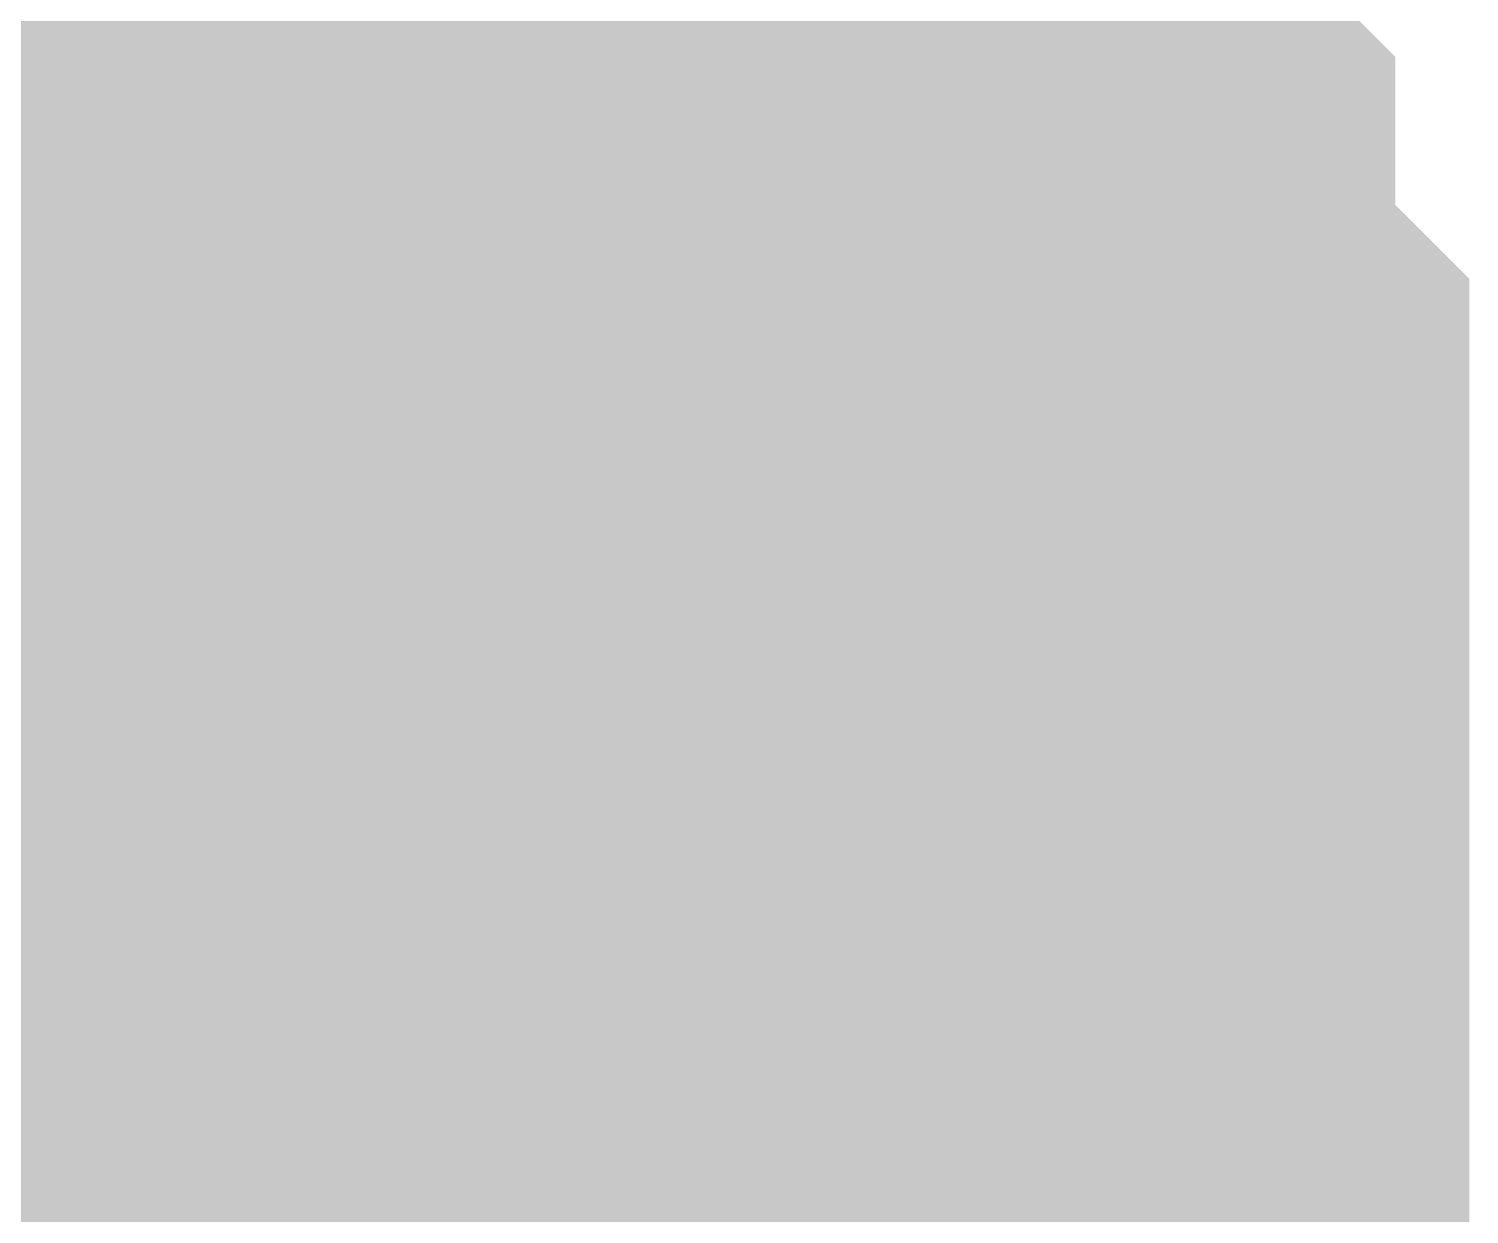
# Model space of a CAD drawing. Header units: inches. Extents: x 0 to 841, y 0 to 594.
# Drawn here: x 435.166 to 435.675, y 227.329 to 227.748 of the extents above; entities that cross this region are included whole.
import ezdxf

# ---------------------------------------------------------------- set-up
doc = ezdxf.new("R2010")
doc.units = ezdxf.units.IN
doc.layers.add('Sheet', color=255, linetype='Continuous')

msp = doc.modelspace()

# ---------------------------------------------------------------- linework, layer by layer
at = {"layer": 'Sheet'}
for points in [[(435.29014, 227.91079, 0.29972, 0.29972, 0), (435.31627, 227.88466, 0.29972, 0.29972, 0), (435.34241, 227.88466, 0.29972, 0.29972, 0), (435.34241, 227.85853, 0.29972, 0.29972, 0), (435.36854, 227.85853, 0.29972, 0.29972, 0), (435.39467, 227.8324, 0.29972, 0.29972, 0), (435.39467, 227.80626, 0.29972, 0.29972, 0), (435.4208, 227.80626, 0.29972, 0.29972, 0), (435.44693, 227.78013, 0.29972, 0.29972, 0), (435.44693, 227.754, 0.29972, 0.29972, 0), (435.47306, 227.72787, 0.29972, 0.29972, 0), (435.47306, 227.70174, 0.29972, 0.29972, 0), (435.47306, 227.70174, 0.29972, 0.29972, 0), (435.49919, 227.67561, 0.29972, 0.29972, 0), (435.49919, 227.64948, 0.29972, 0.29972, 0), (435.49919, 227.62335, 0.29972, 0.29972, 0), (435.52532, 227.59722, 0.29972, 0.29972, 0), (435.52532, 227.57109, 0.29972, 0.29972, 0), (435.52532, 227.54496, 0.29972, 0.29972, 0), (435.52532, 227.51883, 0.29972, 0.29972, 0), (435.52532, 227.4927, 0.29972, 0.29972, 0)], [(435.29014, 227.91079, 0.29972, 0.29972, 0), (435.31627, 227.88466, 0.29972, 0.29972, 0), (435.34241, 227.88466, 0.29972, 0.29972, 0), (435.34241, 227.85853, 0.29972, 0.29972, 0), (435.36854, 227.85853, 0.29972, 0.29972, 0), (435.39467, 227.8324, 0.29972, 0.29972, 0), (435.39467, 227.80626, 0.29972, 0.29972, 0), (435.4208, 227.80626, 0.29972, 0.29972, 0), (435.44693, 227.78013, 0.29972, 0.29972, 0), (435.44693, 227.754, 0.29972, 0.29972, 0), (435.47306, 227.72787, 0.29972, 0.29972, 0), (435.47306, 227.70174, 0.29972, 0.29972, 0), (435.47306, 227.70174, 0.29972, 0.29972, 0), (435.49919, 227.67561, 0.29972, 0.29972, 0), (435.49919, 227.64948, 0.29972, 0.29972, 0), (435.49919, 227.62335, 0.29972, 0.29972, 0), (435.52532, 227.59722, 0.29972, 0.29972, 0), (435.52532, 227.57109, 0.29972, 0.29972, 0), (435.52532, 227.54496, 0.29972, 0.29972, 0), (435.52532, 227.51883, 0.29972, 0.29972, 0), (435.52532, 227.4927, 0.29972, 0.29972, 0)], [(435.29014, 227.91079, 0.29972, 0.29972, 0), (435.31627, 227.88466, 0.29972, 0.29972, 0), (435.34241, 227.88466, 0.29972, 0.29972, 0), (435.34241, 227.85853, 0.29972, 0.29972, 0), (435.36854, 227.85853, 0.29972, 0.29972, 0), (435.39467, 227.8324, 0.29972, 0.29972, 0), (435.39467, 227.80626, 0.29972, 0.29972, 0), (435.4208, 227.80626, 0.29972, 0.29972, 0), (435.44693, 227.78013, 0.29972, 0.29972, 0), (435.44693, 227.754, 0.29972, 0.29972, 0), (435.47306, 227.72787, 0.29972, 0.29972, 0), (435.47306, 227.70174, 0.29972, 0.29972, 0), (435.47306, 227.70174, 0.29972, 0.29972, 0), (435.49919, 227.67561, 0.29972, 0.29972, 0), (435.49919, 227.64948, 0.29972, 0.29972, 0), (435.49919, 227.62335, 0.29972, 0.29972, 0), (435.52532, 227.59722, 0.29972, 0.29972, 0), (435.52532, 227.57109, 0.29972, 0.29972, 0), (435.52532, 227.54496, 0.29972, 0.29972, 0), (435.52532, 227.51883, 0.29972, 0.29972, 0), (435.52532, 227.4927, 0.29972, 0.29972, 0)], [(435.29014, 227.91079, 0.29972, 0.29972, 0), (435.31627, 227.88466, 0.29972, 0.29972, 0), (435.34241, 227.88466, 0.29972, 0.29972, 0), (435.34241, 227.85853, 0.29972, 0.29972, 0), (435.36854, 227.85853, 0.29972, 0.29972, 0), (435.39467, 227.8324, 0.29972, 0.29972, 0), (435.39467, 227.80626, 0.29972, 0.29972, 0), (435.4208, 227.80626, 0.29972, 0.29972, 0), (435.44693, 227.78013, 0.29972, 0.29972, 0), (435.44693, 227.754, 0.29972, 0.29972, 0), (435.47306, 227.72787, 0.29972, 0.29972, 0), (435.47306, 227.70174, 0.29972, 0.29972, 0), (435.47306, 227.70174, 0.29972, 0.29972, 0), (435.49919, 227.67561, 0.29972, 0.29972, 0), (435.49919, 227.64948, 0.29972, 0.29972, 0), (435.49919, 227.62335, 0.29972, 0.29972, 0), (435.52532, 227.59722, 0.29972, 0.29972, 0), (435.52532, 227.57109, 0.29972, 0.29972, 0), (435.52532, 227.54496, 0.29972, 0.29972, 0), (435.52532, 227.51883, 0.29972, 0.29972, 0), (435.52532, 227.4927, 0.29972, 0.29972, 0)], [(435.29014, 227.91079, 0.29972, 0.29972, 0), (435.31627, 227.88466, 0.29972, 0.29972, 0), (435.34241, 227.88466, 0.29972, 0.29972, 0), (435.34241, 227.85853, 0.29972, 0.29972, 0), (435.36854, 227.85853, 0.29972, 0.29972, 0), (435.39467, 227.8324, 0.29972, 0.29972, 0), (435.39467, 227.80626, 0.29972, 0.29972, 0), (435.4208, 227.80626, 0.29972, 0.29972, 0), (435.44693, 227.78013, 0.29972, 0.29972, 0), (435.44693, 227.754, 0.29972, 0.29972, 0), (435.47306, 227.72787, 0.29972, 0.29972, 0), (435.47306, 227.70174, 0.29972, 0.29972, 0), (435.47306, 227.70174, 0.29972, 0.29972, 0), (435.49919, 227.67561, 0.29972, 0.29972, 0), (435.49919, 227.64948, 0.29972, 0.29972, 0), (435.49919, 227.62335, 0.29972, 0.29972, 0), (435.52532, 227.59722, 0.29972, 0.29972, 0), (435.52532, 227.57109, 0.29972, 0.29972, 0), (435.52532, 227.54496, 0.29972, 0.29972, 0), (435.52532, 227.51883, 0.29972, 0.29972, 0), (435.52532, 227.4927, 0.29972, 0.29972, 0)], [(435.29014, 227.91079, 0.29972, 0.29972, 0), (435.31627, 227.88466, 0.29972, 0.29972, 0), (435.34241, 227.88466, 0.29972, 0.29972, 0), (435.34241, 227.85853, 0.29972, 0.29972, 0), (435.36854, 227.85853, 0.29972, 0.29972, 0), (435.39467, 227.8324, 0.29972, 0.29972, 0), (435.39467, 227.80626, 0.29972, 0.29972, 0), (435.4208, 227.80626, 0.29972, 0.29972, 0), (435.44693, 227.78013, 0.29972, 0.29972, 0), (435.44693, 227.754, 0.29972, 0.29972, 0), (435.47306, 227.72787, 0.29972, 0.29972, 0), (435.47306, 227.70174, 0.29972, 0.29972, 0), (435.47306, 227.70174, 0.29972, 0.29972, 0), (435.49919, 227.67561, 0.29972, 0.29972, 0), (435.49919, 227.64948, 0.29972, 0.29972, 0), (435.49919, 227.62335, 0.29972, 0.29972, 0), (435.52532, 227.59722, 0.29972, 0.29972, 0), (435.52532, 227.57109, 0.29972, 0.29972, 0), (435.52532, 227.54496, 0.29972, 0.29972, 0), (435.52532, 227.51883, 0.29972, 0.29972, 0), (435.52532, 227.4927, 0.29972, 0.29972, 0)], [(435.29014, 227.91079, 0.29972, 0.29972, 0), (435.31627, 227.88466, 0.29972, 0.29972, 0), (435.34241, 227.88466, 0.29972, 0.29972, 0), (435.34241, 227.85853, 0.29972, 0.29972, 0), (435.36854, 227.85853, 0.29972, 0.29972, 0), (435.39467, 227.8324, 0.29972, 0.29972, 0), (435.39467, 227.80626, 0.29972, 0.29972, 0), (435.4208, 227.80626, 0.29972, 0.29972, 0), (435.44693, 227.78013, 0.29972, 0.29972, 0), (435.44693, 227.754, 0.29972, 0.29972, 0), (435.47306, 227.72787, 0.29972, 0.29972, 0), (435.47306, 227.70174, 0.29972, 0.29972, 0), (435.47306, 227.70174, 0.29972, 0.29972, 0), (435.49919, 227.67561, 0.29972, 0.29972, 0), (435.49919, 227.64948, 0.29972, 0.29972, 0), (435.49919, 227.62335, 0.29972, 0.29972, 0), (435.52532, 227.59722, 0.29972, 0.29972, 0), (435.52532, 227.57109, 0.29972, 0.29972, 0), (435.52532, 227.54496, 0.29972, 0.29972, 0), (435.52532, 227.51883, 0.29972, 0.29972, 0), (435.52532, 227.4927, 0.29972, 0.29972, 0)], [(435.4208, 227.80626, 0.09906, 0.09906, 0), (435.44693, 227.78013, 0.09906, 0.09906, 0), (435.44693, 227.754, 0.09906, 0.09906, 0), (435.47306, 227.72787, 0.09906, 0.09906, 0), (435.47306, 227.70174, 0.09906, 0.09906, 0), (435.47306, 227.70174, 0.09906, 0.09906, 0), (435.49919, 227.67561, 0.09906, 0.09906, 0), (435.49919, 227.64948, 0.09906, 0.09906, 0), (435.49919, 227.62335, 0.09906, 0.09906, 0), (435.52532, 227.59722, 0.09906, 0.09906, 0), (435.52532, 227.57109, 0.09906, 0.09906, 0), (435.52532, 227.54496, 0.09906, 0.09906, 0), (435.52532, 227.51883, 0.09906, 0.09906, 0), (435.52532, 227.4927, 0.09906, 0.09906, 0)], [(435.4208, 227.80626, 0.09906, 0.09906, 0), (435.44693, 227.78013, 0.09906, 0.09906, 0), (435.44693, 227.754, 0.09906, 0.09906, 0), (435.47306, 227.72787, 0.09906, 0.09906, 0), (435.47306, 227.70174, 0.09906, 0.09906, 0), (435.47306, 227.70174, 0.09906, 0.09906, 0), (435.49919, 227.67561, 0.09906, 0.09906, 0), (435.49919, 227.64948, 0.09906, 0.09906, 0), (435.49919, 227.62335, 0.09906, 0.09906, 0), (435.52532, 227.59722, 0.09906, 0.09906, 0), (435.52532, 227.57109, 0.09906, 0.09906, 0), (435.52532, 227.54496, 0.09906, 0.09906, 0), (435.52532, 227.51883, 0.09906, 0.09906, 0), (435.52532, 227.4927, 0.09906, 0.09906, 0)], [(435.4208, 227.80626, 0.09906, 0.09906, 0), (435.44693, 227.78013, 0.09906, 0.09906, 0), (435.44693, 227.754, 0.09906, 0.09906, 0), (435.47306, 227.72787, 0.09906, 0.09906, 0), (435.47306, 227.70174, 0.09906, 0.09906, 0), (435.47306, 227.70174, 0.09906, 0.09906, 0), (435.49919, 227.67561, 0.09906, 0.09906, 0), (435.49919, 227.64948, 0.09906, 0.09906, 0), (435.49919, 227.62335, 0.09906, 0.09906, 0), (435.52532, 227.59722, 0.09906, 0.09906, 0), (435.52532, 227.57109, 0.09906, 0.09906, 0), (435.52532, 227.54496, 0.09906, 0.09906, 0), (435.52532, 227.51883, 0.09906, 0.09906, 0), (435.52532, 227.4927, 0.09906, 0.09906, 0)], [(435.4208, 227.80626, 0.09906, 0.09906, 0), (435.44693, 227.78013, 0.09906, 0.09906, 0), (435.44693, 227.754, 0.09906, 0.09906, 0), (435.47306, 227.72787, 0.09906, 0.09906, 0), (435.47306, 227.70174, 0.09906, 0.09906, 0), (435.47306, 227.70174, 0.09906, 0.09906, 0), (435.49919, 227.67561, 0.09906, 0.09906, 0), (435.49919, 227.64948, 0.09906, 0.09906, 0), (435.49919, 227.62335, 0.09906, 0.09906, 0), (435.52532, 227.59722, 0.09906, 0.09906, 0), (435.52532, 227.57109, 0.09906, 0.09906, 0), (435.52532, 227.54496, 0.09906, 0.09906, 0), (435.52532, 227.51883, 0.09906, 0.09906, 0), (435.52532, 227.4927, 0.09906, 0.09906, 0)], [(435.4208, 227.80626, 0.09906, 0.09906, 0), (435.44693, 227.78013, 0.09906, 0.09906, 0), (435.44693, 227.754, 0.09906, 0.09906, 0), (435.47306, 227.72787, 0.09906, 0.09906, 0), (435.47306, 227.70174, 0.09906, 0.09906, 0), (435.47306, 227.70174, 0.09906, 0.09906, 0), (435.49919, 227.67561, 0.09906, 0.09906, 0), (435.49919, 227.64948, 0.09906, 0.09906, 0), (435.49919, 227.62335, 0.09906, 0.09906, 0), (435.52532, 227.59722, 0.09906, 0.09906, 0), (435.52532, 227.57109, 0.09906, 0.09906, 0), (435.52532, 227.54496, 0.09906, 0.09906, 0), (435.52532, 227.51883, 0.09906, 0.09906, 0), (435.52532, 227.4927, 0.09906, 0.09906, 0)], [(435.4208, 227.80626, 0.09906, 0.09906, 0), (435.44693, 227.78013, 0.09906, 0.09906, 0), (435.44693, 227.754, 0.09906, 0.09906, 0), (435.47306, 227.72787, 0.09906, 0.09906, 0), (435.47306, 227.70174, 0.09906, 0.09906, 0), (435.47306, 227.70174, 0.09906, 0.09906, 0), (435.49919, 227.67561, 0.09906, 0.09906, 0), (435.49919, 227.64948, 0.09906, 0.09906, 0), (435.49919, 227.62335, 0.09906, 0.09906, 0), (435.52532, 227.59722, 0.09906, 0.09906, 0), (435.52532, 227.57109, 0.09906, 0.09906, 0), (435.52532, 227.54496, 0.09906, 0.09906, 0), (435.52532, 227.51883, 0.09906, 0.09906, 0), (435.52532, 227.4927, 0.09906, 0.09906, 0)], [(435.4208, 227.80626, 0.09906, 0.09906, 0), (435.44693, 227.78013, 0.09906, 0.09906, 0), (435.44693, 227.754, 0.09906, 0.09906, 0), (435.47306, 227.72787, 0.09906, 0.09906, 0), (435.47306, 227.70174, 0.09906, 0.09906, 0), (435.47306, 227.70174, 0.09906, 0.09906, 0), (435.49919, 227.67561, 0.09906, 0.09906, 0), (435.49919, 227.64948, 0.09906, 0.09906, 0), (435.49919, 227.62335, 0.09906, 0.09906, 0), (435.52532, 227.59722, 0.09906, 0.09906, 0), (435.52532, 227.57109, 0.09906, 0.09906, 0), (435.52532, 227.54496, 0.09906, 0.09906, 0), (435.52532, 227.51883, 0.09906, 0.09906, 0), (435.52532, 227.4927, 0.09906, 0.09906, 0)], [(435.52532, 227.4927, 0.29972, 0.29972, 0), (435.52532, 227.46657, 0.29972, 0.29972, 0), (435.52532, 227.44044, 0.29972, 0.29972, 0), (435.52532, 227.41431, 0.29972, 0.29972, 0), (435.52532, 227.38818, 0.29972, 0.29972, 0), (435.49919, 227.36204, 0.29972, 0.29972, 0), (435.49919, 227.33591, 0.29972, 0.29972, 0), (435.49919, 227.30978, 0.29972, 0.29972, 0), (435.47306, 227.28365, 0.29972, 0.29972, 0), (435.47306, 227.25752, 0.29972, 0.29972, 0), (435.47306, 227.23139, 0.29972, 0.29972, 0), (435.44693, 227.23139, 0.29972, 0.29972, 0), (435.44693, 227.20526, 0.29972, 0.29972, 0), (435.4208, 227.17913, 0.29972, 0.29972, 0), (435.39467, 227.153, 0.29972, 0.29972, 0)], [(435.52532, 227.4927, 0.29972, 0.29972, 0), (435.52532, 227.46657, 0.29972, 0.29972, 0), (435.52532, 227.44044, 0.29972, 0.29972, 0), (435.52532, 227.41431, 0.29972, 0.29972, 0), (435.52532, 227.38818, 0.29972, 0.29972, 0), (435.49919, 227.36204, 0.29972, 0.29972, 0), (435.49919, 227.33591, 0.29972, 0.29972, 0), (435.49919, 227.30978, 0.29972, 0.29972, 0), (435.47306, 227.28365, 0.29972, 0.29972, 0), (435.47306, 227.25752, 0.29972, 0.29972, 0), (435.47306, 227.23139, 0.29972, 0.29972, 0), (435.44693, 227.23139, 0.29972, 0.29972, 0), (435.44693, 227.20526, 0.29972, 0.29972, 0), (435.4208, 227.17913, 0.29972, 0.29972, 0), (435.39467, 227.153, 0.29972, 0.29972, 0)], [(435.52532, 227.4927, 0.29972, 0.29972, 0), (435.52532, 227.46657, 0.29972, 0.29972, 0), (435.52532, 227.44044, 0.29972, 0.29972, 0), (435.52532, 227.41431, 0.29972, 0.29972, 0), (435.52532, 227.38818, 0.29972, 0.29972, 0), (435.49919, 227.36204, 0.29972, 0.29972, 0), (435.49919, 227.33591, 0.29972, 0.29972, 0), (435.49919, 227.30978, 0.29972, 0.29972, 0), (435.47306, 227.28365, 0.29972, 0.29972, 0), (435.47306, 227.25752, 0.29972, 0.29972, 0), (435.47306, 227.23139, 0.29972, 0.29972, 0), (435.44693, 227.23139, 0.29972, 0.29972, 0), (435.44693, 227.20526, 0.29972, 0.29972, 0), (435.4208, 227.17913, 0.29972, 0.29972, 0), (435.39467, 227.153, 0.29972, 0.29972, 0)], [(435.52532, 227.4927, 0.29972, 0.29972, 0), (435.52532, 227.46657, 0.29972, 0.29972, 0), (435.52532, 227.44044, 0.29972, 0.29972, 0), (435.52532, 227.41431, 0.29972, 0.29972, 0), (435.52532, 227.38818, 0.29972, 0.29972, 0), (435.49919, 227.36204, 0.29972, 0.29972, 0), (435.49919, 227.33591, 0.29972, 0.29972, 0), (435.49919, 227.30978, 0.29972, 0.29972, 0), (435.47306, 227.28365, 0.29972, 0.29972, 0), (435.47306, 227.25752, 0.29972, 0.29972, 0), (435.47306, 227.23139, 0.29972, 0.29972, 0), (435.44693, 227.23139, 0.29972, 0.29972, 0), (435.44693, 227.20526, 0.29972, 0.29972, 0), (435.4208, 227.17913, 0.29972, 0.29972, 0), (435.39467, 227.153, 0.29972, 0.29972, 0)], [(435.52532, 227.4927, 0.29972, 0.29972, 0), (435.52532, 227.46657, 0.29972, 0.29972, 0), (435.52532, 227.44044, 0.29972, 0.29972, 0), (435.52532, 227.41431, 0.29972, 0.29972, 0), (435.52532, 227.38818, 0.29972, 0.29972, 0), (435.49919, 227.36204, 0.29972, 0.29972, 0), (435.49919, 227.33591, 0.29972, 0.29972, 0), (435.49919, 227.30978, 0.29972, 0.29972, 0), (435.47306, 227.28365, 0.29972, 0.29972, 0), (435.47306, 227.25752, 0.29972, 0.29972, 0), (435.47306, 227.23139, 0.29972, 0.29972, 0), (435.44693, 227.23139, 0.29972, 0.29972, 0), (435.44693, 227.20526, 0.29972, 0.29972, 0), (435.4208, 227.17913, 0.29972, 0.29972, 0), (435.39467, 227.153, 0.29972, 0.29972, 0)], [(435.52532, 227.4927, 0.29972, 0.29972, 0), (435.52532, 227.46657, 0.29972, 0.29972, 0), (435.52532, 227.44044, 0.29972, 0.29972, 0), (435.52532, 227.41431, 0.29972, 0.29972, 0), (435.52532, 227.38818, 0.29972, 0.29972, 0), (435.49919, 227.36204, 0.29972, 0.29972, 0), (435.49919, 227.33591, 0.29972, 0.29972, 0), (435.49919, 227.30978, 0.29972, 0.29972, 0), (435.47306, 227.28365, 0.29972, 0.29972, 0), (435.47306, 227.25752, 0.29972, 0.29972, 0), (435.47306, 227.23139, 0.29972, 0.29972, 0), (435.44693, 227.23139, 0.29972, 0.29972, 0), (435.44693, 227.20526, 0.29972, 0.29972, 0), (435.4208, 227.17913, 0.29972, 0.29972, 0), (435.39467, 227.153, 0.29972, 0.29972, 0)], [(435.52532, 227.4927, 0.29972, 0.29972, 0), (435.52532, 227.46657, 0.29972, 0.29972, 0), (435.52532, 227.44044, 0.29972, 0.29972, 0), (435.52532, 227.41431, 0.29972, 0.29972, 0), (435.52532, 227.38818, 0.29972, 0.29972, 0), (435.49919, 227.36204, 0.29972, 0.29972, 0), (435.49919, 227.33591, 0.29972, 0.29972, 0), (435.49919, 227.30978, 0.29972, 0.29972, 0), (435.47306, 227.28365, 0.29972, 0.29972, 0), (435.47306, 227.25752, 0.29972, 0.29972, 0), (435.47306, 227.23139, 0.29972, 0.29972, 0), (435.44693, 227.23139, 0.29972, 0.29972, 0), (435.44693, 227.20526, 0.29972, 0.29972, 0), (435.4208, 227.17913, 0.29972, 0.29972, 0), (435.39467, 227.153, 0.29972, 0.29972, 0)], [(435.52532, 227.4927, 0.29972, 0.29972, 0), (435.52532, 227.4927, 0.29972, 0.29972, 0), (435.52532, 227.4927, 0.29972, 0.29972, 0), (435.52532, 227.4927, 0.29972, 0.29972, 0), (435.52532, 227.4927, 0.29972, 0.29972, 0), (435.52532, 227.4927, 0.29972, 0.29972, 0), (435.52532, 227.4927, 0.29972, 0.29972, 0), (435.52532, 227.4927, 0.29972, 0.29972, 0), (435.52532, 227.4927, 0.29972, 0.29972, 0), (435.52532, 227.4927, 0.29972, 0.29972, 0), (435.52532, 227.4927, 0.29972, 0.29972, 0), (435.52532, 227.4927, 0.29972, 0.29972, 0), (435.52532, 227.4927, 0.29972, 0.29972, 0), (435.52532, 227.4927, 0.29972, 0.29972, 0), (435.52532, 227.4927, 0.29972, 0.29972, 0), (435.52532, 227.4927, 0.29972, 0.29972, 0), (435.52532, 227.4927, 0.29972, 0.29972, 0), (435.52532, 227.4927, 0.29972, 0.29972, 0), (435.52532, 227.4927, 0.29972, 0.29972, 0), (435.52532, 227.4927, 0.29972, 0.29972, 0), (435.52532, 227.4927, 0.29972, 0.29972, 0), (435.52532, 227.4927, 0.29972, 0.29972, 0), (435.52532, 227.4927, 0.29972, 0.29972, 0), (435.52532, 227.4927, 0.29972, 0.29972, 0), (435.52532, 227.4927, 0.29972, 0.29972, 0), (435.52532, 227.4927, 0.29972, 0.29972, 0), (435.52532, 227.4927, 0.29972, 0.29972, 0), (435.52532, 227.4927, 0.29972, 0.29972, 0), (435.52532, 227.4927, 0.29972, 0.29972, 0), (435.52532, 227.4927, 0.29972, 0.29972, 0), (435.52532, 227.4927, 0.29972, 0.29972, 0), (435.52532, 227.4927, 0.29972, 0.29972, 0), (435.52532, 227.4927, 0.29972, 0.29972, 0)], [(435.52532, 227.4927, 0.29972, 0.29972, 0), (435.52532, 227.4927, 0.29972, 0.29972, 0)], [(435.52532, 227.4927, 0.29972, 0.29972, 0), (435.52532, 227.4927, 0.29972, 0.29972, 0), (435.52532, 227.4927, 0.29972, 0.29972, 0), (435.52532, 227.4927, 0.29972, 0.29972, 0), (435.52532, 227.4927, 0.29972, 0.29972, 0), (435.52532, 227.4927, 0.29972, 0.29972, 0), (435.52532, 227.4927, 0.29972, 0.29972, 0), (435.52532, 227.4927, 0.29972, 0.29972, 0), (435.52532, 227.4927, 0.29972, 0.29972, 0), (435.52532, 227.4927, 0.29972, 0.29972, 0), (435.52532, 227.4927, 0.29972, 0.29972, 0), (435.52532, 227.4927, 0.29972, 0.29972, 0), (435.52532, 227.4927, 0.29972, 0.29972, 0), (435.52532, 227.4927, 0.29972, 0.29972, 0), (435.52532, 227.4927, 0.29972, 0.29972, 0), (435.52532, 227.4927, 0.29972, 0.29972, 0), (435.52532, 227.4927, 0.29972, 0.29972, 0), (435.52532, 227.4927, 0.29972, 0.29972, 0), (435.52532, 227.4927, 0.29972, 0.29972, 0), (435.52532, 227.4927, 0.29972, 0.29972, 0), (435.52532, 227.4927, 0.29972, 0.29972, 0), (435.52532, 227.4927, 0.29972, 0.29972, 0), (435.52532, 227.4927, 0.29972, 0.29972, 0), (435.52532, 227.4927, 0.29972, 0.29972, 0), (435.52532, 227.4927, 0.29972, 0.29972, 0), (435.52532, 227.4927, 0.29972, 0.29972, 0), (435.52532, 227.4927, 0.29972, 0.29972, 0), (435.52532, 227.4927, 0.29972, 0.29972, 0), (435.52532, 227.4927, 0.29972, 0.29972, 0), (435.52532, 227.4927, 0.29972, 0.29972, 0), (435.52532, 227.4927, 0.29972, 0.29972, 0), (435.52532, 227.4927, 0.29972, 0.29972, 0), (435.52532, 227.4927, 0.29972, 0.29972, 0)], [(435.52532, 227.4927, 0.29972, 0.29972, 0), (435.52532, 227.4927, 0.29972, 0.29972, 0)], [(435.52532, 227.4927, 0.29972, 0.29972, 0), (435.52532, 227.4927, 0.29972, 0.29972, 0), (435.52532, 227.4927, 0.29972, 0.29972, 0), (435.52532, 227.4927, 0.29972, 0.29972, 0), (435.52532, 227.4927, 0.29972, 0.29972, 0), (435.52532, 227.4927, 0.29972, 0.29972, 0), (435.52532, 227.4927, 0.29972, 0.29972, 0), (435.52532, 227.4927, 0.29972, 0.29972, 0), (435.52532, 227.4927, 0.29972, 0.29972, 0), (435.52532, 227.4927, 0.29972, 0.29972, 0), (435.52532, 227.4927, 0.29972, 0.29972, 0), (435.52532, 227.4927, 0.29972, 0.29972, 0), (435.52532, 227.4927, 0.29972, 0.29972, 0), (435.52532, 227.4927, 0.29972, 0.29972, 0), (435.52532, 227.4927, 0.29972, 0.29972, 0), (435.52532, 227.4927, 0.29972, 0.29972, 0), (435.52532, 227.4927, 0.29972, 0.29972, 0), (435.52532, 227.4927, 0.29972, 0.29972, 0), (435.52532, 227.4927, 0.29972, 0.29972, 0), (435.52532, 227.4927, 0.29972, 0.29972, 0), (435.52532, 227.4927, 0.29972, 0.29972, 0), (435.52532, 227.4927, 0.29972, 0.29972, 0), (435.52532, 227.4927, 0.29972, 0.29972, 0), (435.52532, 227.4927, 0.29972, 0.29972, 0), (435.52532, 227.4927, 0.29972, 0.29972, 0), (435.52532, 227.4927, 0.29972, 0.29972, 0), (435.52532, 227.4927, 0.29972, 0.29972, 0), (435.52532, 227.4927, 0.29972, 0.29972, 0), (435.52532, 227.4927, 0.29972, 0.29972, 0), (435.52532, 227.4927, 0.29972, 0.29972, 0), (435.52532, 227.4927, 0.29972, 0.29972, 0), (435.52532, 227.4927, 0.29972, 0.29972, 0), (435.52532, 227.4927, 0.29972, 0.29972, 0)], [(435.52532, 227.4927, 0.29972, 0.29972, 0), (435.52532, 227.4927, 0.29972, 0.29972, 0)], [(435.52532, 227.4927, 0.29972, 0.29972, 0), (435.52532, 227.4927, 0.29972, 0.29972, 0), (435.52532, 227.4927, 0.29972, 0.29972, 0), (435.52532, 227.4927, 0.29972, 0.29972, 0), (435.52532, 227.4927, 0.29972, 0.29972, 0), (435.52532, 227.4927, 0.29972, 0.29972, 0), (435.52532, 227.4927, 0.29972, 0.29972, 0), (435.52532, 227.4927, 0.29972, 0.29972, 0), (435.52532, 227.4927, 0.29972, 0.29972, 0), (435.52532, 227.4927, 0.29972, 0.29972, 0), (435.52532, 227.4927, 0.29972, 0.29972, 0), (435.52532, 227.4927, 0.29972, 0.29972, 0), (435.52532, 227.4927, 0.29972, 0.29972, 0), (435.52532, 227.4927, 0.29972, 0.29972, 0), (435.52532, 227.4927, 0.29972, 0.29972, 0), (435.52532, 227.4927, 0.29972, 0.29972, 0), (435.52532, 227.4927, 0.29972, 0.29972, 0), (435.52532, 227.4927, 0.29972, 0.29972, 0), (435.52532, 227.4927, 0.29972, 0.29972, 0), (435.52532, 227.4927, 0.29972, 0.29972, 0), (435.52532, 227.4927, 0.29972, 0.29972, 0), (435.52532, 227.4927, 0.29972, 0.29972, 0), (435.52532, 227.4927, 0.29972, 0.29972, 0), (435.52532, 227.4927, 0.29972, 0.29972, 0), (435.52532, 227.4927, 0.29972, 0.29972, 0), (435.52532, 227.4927, 0.29972, 0.29972, 0), (435.52532, 227.4927, 0.29972, 0.29972, 0), (435.52532, 227.4927, 0.29972, 0.29972, 0), (435.52532, 227.4927, 0.29972, 0.29972, 0), (435.52532, 227.4927, 0.29972, 0.29972, 0), (435.52532, 227.4927, 0.29972, 0.29972, 0), (435.52532, 227.4927, 0.29972, 0.29972, 0), (435.52532, 227.4927, 0.29972, 0.29972, 0)], [(435.52532, 227.4927, 0.29972, 0.29972, 0), (435.52532, 227.4927, 0.29972, 0.29972, 0)], [(435.52532, 227.4927, 0.29972, 0.29972, 0), (435.52532, 227.4927, 0.29972, 0.29972, 0), (435.52532, 227.4927, 0.29972, 0.29972, 0), (435.52532, 227.4927, 0.29972, 0.29972, 0), (435.52532, 227.4927, 0.29972, 0.29972, 0), (435.52532, 227.4927, 0.29972, 0.29972, 0), (435.52532, 227.4927, 0.29972, 0.29972, 0), (435.52532, 227.4927, 0.29972, 0.29972, 0), (435.52532, 227.4927, 0.29972, 0.29972, 0), (435.52532, 227.4927, 0.29972, 0.29972, 0), (435.52532, 227.4927, 0.29972, 0.29972, 0), (435.52532, 227.4927, 0.29972, 0.29972, 0), (435.52532, 227.4927, 0.29972, 0.29972, 0), (435.52532, 227.4927, 0.29972, 0.29972, 0), (435.52532, 227.4927, 0.29972, 0.29972, 0), (435.52532, 227.4927, 0.29972, 0.29972, 0), (435.52532, 227.4927, 0.29972, 0.29972, 0), (435.52532, 227.4927, 0.29972, 0.29972, 0), (435.52532, 227.4927, 0.29972, 0.29972, 0), (435.52532, 227.4927, 0.29972, 0.29972, 0), (435.52532, 227.4927, 0.29972, 0.29972, 0), (435.52532, 227.4927, 0.29972, 0.29972, 0), (435.52532, 227.4927, 0.29972, 0.29972, 0), (435.52532, 227.4927, 0.29972, 0.29972, 0), (435.52532, 227.4927, 0.29972, 0.29972, 0), (435.52532, 227.4927, 0.29972, 0.29972, 0), (435.52532, 227.4927, 0.29972, 0.29972, 0), (435.52532, 227.4927, 0.29972, 0.29972, 0), (435.52532, 227.4927, 0.29972, 0.29972, 0), (435.52532, 227.4927, 0.29972, 0.29972, 0), (435.52532, 227.4927, 0.29972, 0.29972, 0), (435.52532, 227.4927, 0.29972, 0.29972, 0), (435.52532, 227.4927, 0.29972, 0.29972, 0)], [(435.52532, 227.4927, 0.29972, 0.29972, 0), (435.52532, 227.4927, 0.29972, 0.29972, 0)], [(435.52532, 227.4927, 0.29972, 0.29972, 0), (435.52532, 227.4927, 0.29972, 0.29972, 0), (435.52532, 227.4927, 0.29972, 0.29972, 0), (435.52532, 227.4927, 0.29972, 0.29972, 0), (435.52532, 227.4927, 0.29972, 0.29972, 0), (435.52532, 227.4927, 0.29972, 0.29972, 0), (435.52532, 227.4927, 0.29972, 0.29972, 0), (435.52532, 227.4927, 0.29972, 0.29972, 0), (435.52532, 227.4927, 0.29972, 0.29972, 0), (435.52532, 227.4927, 0.29972, 0.29972, 0), (435.52532, 227.4927, 0.29972, 0.29972, 0), (435.52532, 227.4927, 0.29972, 0.29972, 0), (435.52532, 227.4927, 0.29972, 0.29972, 0), (435.52532, 227.4927, 0.29972, 0.29972, 0), (435.52532, 227.4927, 0.29972, 0.29972, 0), (435.52532, 227.4927, 0.29972, 0.29972, 0), (435.52532, 227.4927, 0.29972, 0.29972, 0), (435.52532, 227.4927, 0.29972, 0.29972, 0), (435.52532, 227.4927, 0.29972, 0.29972, 0), (435.52532, 227.4927, 0.29972, 0.29972, 0), (435.52532, 227.4927, 0.29972, 0.29972, 0), (435.52532, 227.4927, 0.29972, 0.29972, 0), (435.52532, 227.4927, 0.29972, 0.29972, 0), (435.52532, 227.4927, 0.29972, 0.29972, 0), (435.52532, 227.4927, 0.29972, 0.29972, 0), (435.52532, 227.4927, 0.29972, 0.29972, 0), (435.52532, 227.4927, 0.29972, 0.29972, 0), (435.52532, 227.4927, 0.29972, 0.29972, 0), (435.52532, 227.4927, 0.29972, 0.29972, 0), (435.52532, 227.4927, 0.29972, 0.29972, 0), (435.52532, 227.4927, 0.29972, 0.29972, 0), (435.52532, 227.4927, 0.29972, 0.29972, 0), (435.52532, 227.4927, 0.29972, 0.29972, 0)], [(435.52532, 227.4927, 0.29972, 0.29972, 0), (435.52532, 227.4927, 0.29972, 0.29972, 0)], [(435.52532, 227.4927, 0.29972, 0.29972, 0), (435.52532, 227.4927, 0.29972, 0.29972, 0), (435.52532, 227.4927, 0.29972, 0.29972, 0), (435.52532, 227.4927, 0.29972, 0.29972, 0), (435.52532, 227.4927, 0.29972, 0.29972, 0), (435.52532, 227.4927, 0.29972, 0.29972, 0), (435.52532, 227.4927, 0.29972, 0.29972, 0), (435.52532, 227.4927, 0.29972, 0.29972, 0), (435.52532, 227.4927, 0.29972, 0.29972, 0), (435.52532, 227.4927, 0.29972, 0.29972, 0), (435.52532, 227.4927, 0.29972, 0.29972, 0), (435.52532, 227.4927, 0.29972, 0.29972, 0), (435.52532, 227.4927, 0.29972, 0.29972, 0), (435.52532, 227.4927, 0.29972, 0.29972, 0), (435.52532, 227.4927, 0.29972, 0.29972, 0), (435.52532, 227.4927, 0.29972, 0.29972, 0), (435.52532, 227.4927, 0.29972, 0.29972, 0), (435.52532, 227.4927, 0.29972, 0.29972, 0), (435.52532, 227.4927, 0.29972, 0.29972, 0), (435.52532, 227.4927, 0.29972, 0.29972, 0), (435.52532, 227.4927, 0.29972, 0.29972, 0), (435.52532, 227.4927, 0.29972, 0.29972, 0), (435.52532, 227.4927, 0.29972, 0.29972, 0), (435.52532, 227.4927, 0.29972, 0.29972, 0), (435.52532, 227.4927, 0.29972, 0.29972, 0), (435.52532, 227.4927, 0.29972, 0.29972, 0), (435.52532, 227.4927, 0.29972, 0.29972, 0), (435.52532, 227.4927, 0.29972, 0.29972, 0), (435.52532, 227.4927, 0.29972, 0.29972, 0), (435.52532, 227.4927, 0.29972, 0.29972, 0), (435.52532, 227.4927, 0.29972, 0.29972, 0), (435.52532, 227.4927, 0.29972, 0.29972, 0), (435.52532, 227.4927, 0.29972, 0.29972, 0)], [(435.52532, 227.4927, 0.29972, 0.29972, 0), (435.52532, 227.4927, 0.29972, 0.29972, 0)], [(435.52532, 227.4927, 0.09906, 0.09906, 0), (435.52532, 227.46657, 0.09906, 0.09906, 0), (435.52532, 227.44044, 0.09906, 0.09906, 0), (435.52532, 227.41431, 0.09906, 0.09906, 0), (435.52532, 227.38818, 0.09906, 0.09906, 0), (435.49919, 227.36204, 0.09906, 0.09906, 0), (435.49919, 227.33591, 0.09906, 0.09906, 0), (435.49919, 227.30978, 0.09906, 0.09906, 0), (435.47306, 227.28365, 0.09906, 0.09906, 0), (435.47306, 227.25752, 0.09906, 0.09906, 0)], [(435.52532, 227.4927, 0.09906, 0.09906, 0), (435.52532, 227.46657, 0.09906, 0.09906, 0), (435.52532, 227.44044, 0.09906, 0.09906, 0), (435.52532, 227.41431, 0.09906, 0.09906, 0), (435.52532, 227.38818, 0.09906, 0.09906, 0), (435.49919, 227.36204, 0.09906, 0.09906, 0), (435.49919, 227.33591, 0.09906, 0.09906, 0), (435.49919, 227.30978, 0.09906, 0.09906, 0), (435.47306, 227.28365, 0.09906, 0.09906, 0), (435.47306, 227.25752, 0.09906, 0.09906, 0)], [(435.52532, 227.4927, 0.09906, 0.09906, 0), (435.52532, 227.46657, 0.09906, 0.09906, 0), (435.52532, 227.44044, 0.09906, 0.09906, 0), (435.52532, 227.41431, 0.09906, 0.09906, 0), (435.52532, 227.38818, 0.09906, 0.09906, 0), (435.49919, 227.36204, 0.09906, 0.09906, 0), (435.49919, 227.33591, 0.09906, 0.09906, 0), (435.49919, 227.30978, 0.09906, 0.09906, 0), (435.47306, 227.28365, 0.09906, 0.09906, 0), (435.47306, 227.25752, 0.09906, 0.09906, 0)], [(435.52532, 227.4927, 0.09906, 0.09906, 0), (435.52532, 227.46657, 0.09906, 0.09906, 0), (435.52532, 227.44044, 0.09906, 0.09906, 0), (435.52532, 227.41431, 0.09906, 0.09906, 0), (435.52532, 227.38818, 0.09906, 0.09906, 0), (435.49919, 227.36204, 0.09906, 0.09906, 0), (435.49919, 227.33591, 0.09906, 0.09906, 0), (435.49919, 227.30978, 0.09906, 0.09906, 0), (435.47306, 227.28365, 0.09906, 0.09906, 0), (435.47306, 227.25752, 0.09906, 0.09906, 0)], [(435.52532, 227.4927, 0.09906, 0.09906, 0), (435.52532, 227.46657, 0.09906, 0.09906, 0), (435.52532, 227.44044, 0.09906, 0.09906, 0), (435.52532, 227.41431, 0.09906, 0.09906, 0), (435.52532, 227.38818, 0.09906, 0.09906, 0), (435.49919, 227.36204, 0.09906, 0.09906, 0), (435.49919, 227.33591, 0.09906, 0.09906, 0), (435.49919, 227.30978, 0.09906, 0.09906, 0), (435.47306, 227.28365, 0.09906, 0.09906, 0), (435.47306, 227.25752, 0.09906, 0.09906, 0)], [(435.52532, 227.4927, 0.09906, 0.09906, 0), (435.52532, 227.46657, 0.09906, 0.09906, 0), (435.52532, 227.44044, 0.09906, 0.09906, 0), (435.52532, 227.41431, 0.09906, 0.09906, 0), (435.52532, 227.38818, 0.09906, 0.09906, 0), (435.49919, 227.36204, 0.09906, 0.09906, 0), (435.49919, 227.33591, 0.09906, 0.09906, 0), (435.49919, 227.30978, 0.09906, 0.09906, 0), (435.47306, 227.28365, 0.09906, 0.09906, 0), (435.47306, 227.25752, 0.09906, 0.09906, 0)], [(435.52532, 227.4927, 0.09906, 0.09906, 0), (435.52532, 227.46657, 0.09906, 0.09906, 0), (435.52532, 227.44044, 0.09906, 0.09906, 0), (435.52532, 227.41431, 0.09906, 0.09906, 0), (435.52532, 227.38818, 0.09906, 0.09906, 0), (435.49919, 227.36204, 0.09906, 0.09906, 0), (435.49919, 227.33591, 0.09906, 0.09906, 0), (435.49919, 227.30978, 0.09906, 0.09906, 0), (435.47306, 227.28365, 0.09906, 0.09906, 0), (435.47306, 227.25752, 0.09906, 0.09906, 0)], [(435.52532, 227.4927, 0.09906, 0.09906, 0), (435.52532, 227.4927, 0.09906, 0.09906, 0), (435.52532, 227.4927, 0.09906, 0.09906, 0), (435.52532, 227.4927, 0.09906, 0.09906, 0), (435.52532, 227.4927, 0.09906, 0.09906, 0), (435.52532, 227.4927, 0.09906, 0.09906, 0), (435.52532, 227.4927, 0.09906, 0.09906, 0), (435.52532, 227.4927, 0.09906, 0.09906, 0), (435.52532, 227.4927, 0.09906, 0.09906, 0), (435.52532, 227.4927, 0.09906, 0.09906, 0), (435.52532, 227.4927, 0.09906, 0.09906, 0), (435.52532, 227.4927, 0.09906, 0.09906, 0), (435.52532, 227.4927, 0.09906, 0.09906, 0), (435.52532, 227.4927, 0.09906, 0.09906, 0), (435.52532, 227.4927, 0.09906, 0.09906, 0), (435.52532, 227.4927, 0.09906, 0.09906, 0), (435.52532, 227.4927, 0.09906, 0.09906, 0), (435.52532, 227.4927, 0.09906, 0.09906, 0), (435.52532, 227.4927, 0.09906, 0.09906, 0), (435.52532, 227.4927, 0.09906, 0.09906, 0), (435.52532, 227.4927, 0.09906, 0.09906, 0), (435.52532, 227.4927, 0.09906, 0.09906, 0), (435.52532, 227.4927, 0.09906, 0.09906, 0), (435.52532, 227.4927, 0.09906, 0.09906, 0), (435.52532, 227.4927, 0.09906, 0.09906, 0), (435.52532, 227.4927, 0.09906, 0.09906, 0), (435.52532, 227.4927, 0.09906, 0.09906, 0), (435.52532, 227.4927, 0.09906, 0.09906, 0), (435.52532, 227.4927, 0.09906, 0.09906, 0), (435.52532, 227.4927, 0.09906, 0.09906, 0), (435.52532, 227.4927, 0.09906, 0.09906, 0), (435.52532, 227.4927, 0.09906, 0.09906, 0), (435.52532, 227.4927, 0.09906, 0.09906, 0)], [(435.52532, 227.4927, 0.09906, 0.09906, 0), (435.52532, 227.4927, 0.09906, 0.09906, 0)], [(435.52532, 227.4927, 0.09906, 0.09906, 0), (435.52532, 227.4927, 0.09906, 0.09906, 0), (435.52532, 227.4927, 0.09906, 0.09906, 0), (435.52532, 227.4927, 0.09906, 0.09906, 0), (435.52532, 227.4927, 0.09906, 0.09906, 0), (435.52532, 227.4927, 0.09906, 0.09906, 0), (435.52532, 227.4927, 0.09906, 0.09906, 0), (435.52532, 227.4927, 0.09906, 0.09906, 0), (435.52532, 227.4927, 0.09906, 0.09906, 0), (435.52532, 227.4927, 0.09906, 0.09906, 0), (435.52532, 227.4927, 0.09906, 0.09906, 0), (435.52532, 227.4927, 0.09906, 0.09906, 0), (435.52532, 227.4927, 0.09906, 0.09906, 0), (435.52532, 227.4927, 0.09906, 0.09906, 0), (435.52532, 227.4927, 0.09906, 0.09906, 0), (435.52532, 227.4927, 0.09906, 0.09906, 0), (435.52532, 227.4927, 0.09906, 0.09906, 0), (435.52532, 227.4927, 0.09906, 0.09906, 0), (435.52532, 227.4927, 0.09906, 0.09906, 0), (435.52532, 227.4927, 0.09906, 0.09906, 0), (435.52532, 227.4927, 0.09906, 0.09906, 0), (435.52532, 227.4927, 0.09906, 0.09906, 0), (435.52532, 227.4927, 0.09906, 0.09906, 0), (435.52532, 227.4927, 0.09906, 0.09906, 0), (435.52532, 227.4927, 0.09906, 0.09906, 0), (435.52532, 227.4927, 0.09906, 0.09906, 0), (435.52532, 227.4927, 0.09906, 0.09906, 0), (435.52532, 227.4927, 0.09906, 0.09906, 0), (435.52532, 227.4927, 0.09906, 0.09906, 0), (435.52532, 227.4927, 0.09906, 0.09906, 0), (435.52532, 227.4927, 0.09906, 0.09906, 0), (435.52532, 227.4927, 0.09906, 0.09906, 0), (435.52532, 227.4927, 0.09906, 0.09906, 0)], [(435.52532, 227.4927, 0.09906, 0.09906, 0), (435.52532, 227.4927, 0.09906, 0.09906, 0)], [(435.52532, 227.4927, 0.09906, 0.09906, 0), (435.52532, 227.4927, 0.09906, 0.09906, 0), (435.52532, 227.4927, 0.09906, 0.09906, 0), (435.52532, 227.4927, 0.09906, 0.09906, 0), (435.52532, 227.4927, 0.09906, 0.09906, 0), (435.52532, 227.4927, 0.09906, 0.09906, 0), (435.52532, 227.4927, 0.09906, 0.09906, 0), (435.52532, 227.4927, 0.09906, 0.09906, 0), (435.52532, 227.4927, 0.09906, 0.09906, 0), (435.52532, 227.4927, 0.09906, 0.09906, 0), (435.52532, 227.4927, 0.09906, 0.09906, 0), (435.52532, 227.4927, 0.09906, 0.09906, 0), (435.52532, 227.4927, 0.09906, 0.09906, 0), (435.52532, 227.4927, 0.09906, 0.09906, 0), (435.52532, 227.4927, 0.09906, 0.09906, 0), (435.52532, 227.4927, 0.09906, 0.09906, 0), (435.52532, 227.4927, 0.09906, 0.09906, 0), (435.52532, 227.4927, 0.09906, 0.09906, 0), (435.52532, 227.4927, 0.09906, 0.09906, 0), (435.52532, 227.4927, 0.09906, 0.09906, 0), (435.52532, 227.4927, 0.09906, 0.09906, 0), (435.52532, 227.4927, 0.09906, 0.09906, 0), (435.52532, 227.4927, 0.09906, 0.09906, 0), (435.52532, 227.4927, 0.09906, 0.09906, 0), (435.52532, 227.4927, 0.09906, 0.09906, 0), (435.52532, 227.4927, 0.09906, 0.09906, 0), (435.52532, 227.4927, 0.09906, 0.09906, 0), (435.52532, 227.4927, 0.09906, 0.09906, 0), (435.52532, 227.4927, 0.09906, 0.09906, 0), (435.52532, 227.4927, 0.09906, 0.09906, 0), (435.52532, 227.4927, 0.09906, 0.09906, 0), (435.52532, 227.4927, 0.09906, 0.09906, 0), (435.52532, 227.4927, 0.09906, 0.09906, 0)], [(435.52532, 227.4927, 0.09906, 0.09906, 0), (435.52532, 227.4927, 0.09906, 0.09906, 0)], [(435.52532, 227.4927, 0.09906, 0.09906, 0), (435.52532, 227.4927, 0.09906, 0.09906, 0), (435.52532, 227.4927, 0.09906, 0.09906, 0), (435.52532, 227.4927, 0.09906, 0.09906, 0), (435.52532, 227.4927, 0.09906, 0.09906, 0), (435.52532, 227.4927, 0.09906, 0.09906, 0), (435.52532, 227.4927, 0.09906, 0.09906, 0), (435.52532, 227.4927, 0.09906, 0.09906, 0), (435.52532, 227.4927, 0.09906, 0.09906, 0), (435.52532, 227.4927, 0.09906, 0.09906, 0), (435.52532, 227.4927, 0.09906, 0.09906, 0), (435.52532, 227.4927, 0.09906, 0.09906, 0), (435.52532, 227.4927, 0.09906, 0.09906, 0), (435.52532, 227.4927, 0.09906, 0.09906, 0), (435.52532, 227.4927, 0.09906, 0.09906, 0), (435.52532, 227.4927, 0.09906, 0.09906, 0), (435.52532, 227.4927, 0.09906, 0.09906, 0), (435.52532, 227.4927, 0.09906, 0.09906, 0), (435.52532, 227.4927, 0.09906, 0.09906, 0), (435.52532, 227.4927, 0.09906, 0.09906, 0), (435.52532, 227.4927, 0.09906, 0.09906, 0), (435.52532, 227.4927, 0.09906, 0.09906, 0), (435.52532, 227.4927, 0.09906, 0.09906, 0), (435.52532, 227.4927, 0.09906, 0.09906, 0), (435.52532, 227.4927, 0.09906, 0.09906, 0), (435.52532, 227.4927, 0.09906, 0.09906, 0), (435.52532, 227.4927, 0.09906, 0.09906, 0), (435.52532, 227.4927, 0.09906, 0.09906, 0), (435.52532, 227.4927, 0.09906, 0.09906, 0), (435.52532, 227.4927, 0.09906, 0.09906, 0), (435.52532, 227.4927, 0.09906, 0.09906, 0), (435.52532, 227.4927, 0.09906, 0.09906, 0), (435.52532, 227.4927, 0.09906, 0.09906, 0)], [(435.52532, 227.4927, 0.09906, 0.09906, 0), (435.52532, 227.4927, 0.09906, 0.09906, 0)], [(435.52532, 227.4927, 0.09906, 0.09906, 0), (435.52532, 227.4927, 0.09906, 0.09906, 0), (435.52532, 227.4927, 0.09906, 0.09906, 0), (435.52532, 227.4927, 0.09906, 0.09906, 0), (435.52532, 227.4927, 0.09906, 0.09906, 0), (435.52532, 227.4927, 0.09906, 0.09906, 0), (435.52532, 227.4927, 0.09906, 0.09906, 0), (435.52532, 227.4927, 0.09906, 0.09906, 0), (435.52532, 227.4927, 0.09906, 0.09906, 0), (435.52532, 227.4927, 0.09906, 0.09906, 0), (435.52532, 227.4927, 0.09906, 0.09906, 0), (435.52532, 227.4927, 0.09906, 0.09906, 0), (435.52532, 227.4927, 0.09906, 0.09906, 0), (435.52532, 227.4927, 0.09906, 0.09906, 0), (435.52532, 227.4927, 0.09906, 0.09906, 0), (435.52532, 227.4927, 0.09906, 0.09906, 0), (435.52532, 227.4927, 0.09906, 0.09906, 0), (435.52532, 227.4927, 0.09906, 0.09906, 0), (435.52532, 227.4927, 0.09906, 0.09906, 0), (435.52532, 227.4927, 0.09906, 0.09906, 0), (435.52532, 227.4927, 0.09906, 0.09906, 0), (435.52532, 227.4927, 0.09906, 0.09906, 0), (435.52532, 227.4927, 0.09906, 0.09906, 0), (435.52532, 227.4927, 0.09906, 0.09906, 0), (435.52532, 227.4927, 0.09906, 0.09906, 0), (435.52532, 227.4927, 0.09906, 0.09906, 0), (435.52532, 227.4927, 0.09906, 0.09906, 0), (435.52532, 227.4927, 0.09906, 0.09906, 0), (435.52532, 227.4927, 0.09906, 0.09906, 0), (435.52532, 227.4927, 0.09906, 0.09906, 0), (435.52532, 227.4927, 0.09906, 0.09906, 0), (435.52532, 227.4927, 0.09906, 0.09906, 0), (435.52532, 227.4927, 0.09906, 0.09906, 0)], [(435.52532, 227.4927, 0.09906, 0.09906, 0), (435.52532, 227.4927, 0.09906, 0.09906, 0)], [(435.52532, 227.4927, 0.09906, 0.09906, 0), (435.52532, 227.4927, 0.09906, 0.09906, 0), (435.52532, 227.4927, 0.09906, 0.09906, 0), (435.52532, 227.4927, 0.09906, 0.09906, 0), (435.52532, 227.4927, 0.09906, 0.09906, 0), (435.52532, 227.4927, 0.09906, 0.09906, 0), (435.52532, 227.4927, 0.09906, 0.09906, 0), (435.52532, 227.4927, 0.09906, 0.09906, 0), (435.52532, 227.4927, 0.09906, 0.09906, 0), (435.52532, 227.4927, 0.09906, 0.09906, 0), (435.52532, 227.4927, 0.09906, 0.09906, 0), (435.52532, 227.4927, 0.09906, 0.09906, 0), (435.52532, 227.4927, 0.09906, 0.09906, 0), (435.52532, 227.4927, 0.09906, 0.09906, 0), (435.52532, 227.4927, 0.09906, 0.09906, 0), (435.52532, 227.4927, 0.09906, 0.09906, 0), (435.52532, 227.4927, 0.09906, 0.09906, 0), (435.52532, 227.4927, 0.09906, 0.09906, 0), (435.52532, 227.4927, 0.09906, 0.09906, 0), (435.52532, 227.4927, 0.09906, 0.09906, 0), (435.52532, 227.4927, 0.09906, 0.09906, 0), (435.52532, 227.4927, 0.09906, 0.09906, 0), (435.52532, 227.4927, 0.09906, 0.09906, 0), (435.52532, 227.4927, 0.09906, 0.09906, 0), (435.52532, 227.4927, 0.09906, 0.09906, 0), (435.52532, 227.4927, 0.09906, 0.09906, 0), (435.52532, 227.4927, 0.09906, 0.09906, 0), (435.52532, 227.4927, 0.09906, 0.09906, 0), (435.52532, 227.4927, 0.09906, 0.09906, 0), (435.52532, 227.4927, 0.09906, 0.09906, 0), (435.52532, 227.4927, 0.09906, 0.09906, 0), (435.52532, 227.4927, 0.09906, 0.09906, 0), (435.52532, 227.4927, 0.09906, 0.09906, 0)], [(435.52532, 227.4927, 0.09906, 0.09906, 0), (435.52532, 227.4927, 0.09906, 0.09906, 0)], [(435.52532, 227.4927, 0.09906, 0.09906, 0), (435.52532, 227.4927, 0.09906, 0.09906, 0), (435.52532, 227.4927, 0.09906, 0.09906, 0), (435.52532, 227.4927, 0.09906, 0.09906, 0), (435.52532, 227.4927, 0.09906, 0.09906, 0), (435.52532, 227.4927, 0.09906, 0.09906, 0), (435.52532, 227.4927, 0.09906, 0.09906, 0), (435.52532, 227.4927, 0.09906, 0.09906, 0), (435.52532, 227.4927, 0.09906, 0.09906, 0), (435.52532, 227.4927, 0.09906, 0.09906, 0), (435.52532, 227.4927, 0.09906, 0.09906, 0), (435.52532, 227.4927, 0.09906, 0.09906, 0), (435.52532, 227.4927, 0.09906, 0.09906, 0), (435.52532, 227.4927, 0.09906, 0.09906, 0), (435.52532, 227.4927, 0.09906, 0.09906, 0), (435.52532, 227.4927, 0.09906, 0.09906, 0), (435.52532, 227.4927, 0.09906, 0.09906, 0), (435.52532, 227.4927, 0.09906, 0.09906, 0), (435.52532, 227.4927, 0.09906, 0.09906, 0), (435.52532, 227.4927, 0.09906, 0.09906, 0), (435.52532, 227.4927, 0.09906, 0.09906, 0), (435.52532, 227.4927, 0.09906, 0.09906, 0), (435.52532, 227.4927, 0.09906, 0.09906, 0), (435.52532, 227.4927, 0.09906, 0.09906, 0), (435.52532, 227.4927, 0.09906, 0.09906, 0), (435.52532, 227.4927, 0.09906, 0.09906, 0), (435.52532, 227.4927, 0.09906, 0.09906, 0), (435.52532, 227.4927, 0.09906, 0.09906, 0), (435.52532, 227.4927, 0.09906, 0.09906, 0), (435.52532, 227.4927, 0.09906, 0.09906, 0), (435.52532, 227.4927, 0.09906, 0.09906, 0), (435.52532, 227.4927, 0.09906, 0.09906, 0), (435.52532, 227.4927, 0.09906, 0.09906, 0)], [(435.52532, 227.4927, 0.09906, 0.09906, 0), (435.52532, 227.4927, 0.09906, 0.09906, 0)]]:
    msp.add_lwpolyline(points, format="xyseb", dxfattribs=at)
msp.add_lwpolyline([(434.74601, 227.50001, 0.508, 0.508, 1), (435.25401, 227.50001, 0.508, 0.508, 1)], format="xyseb", close=True, dxfattribs=at)

doc.saveas('drawing.dxf')
